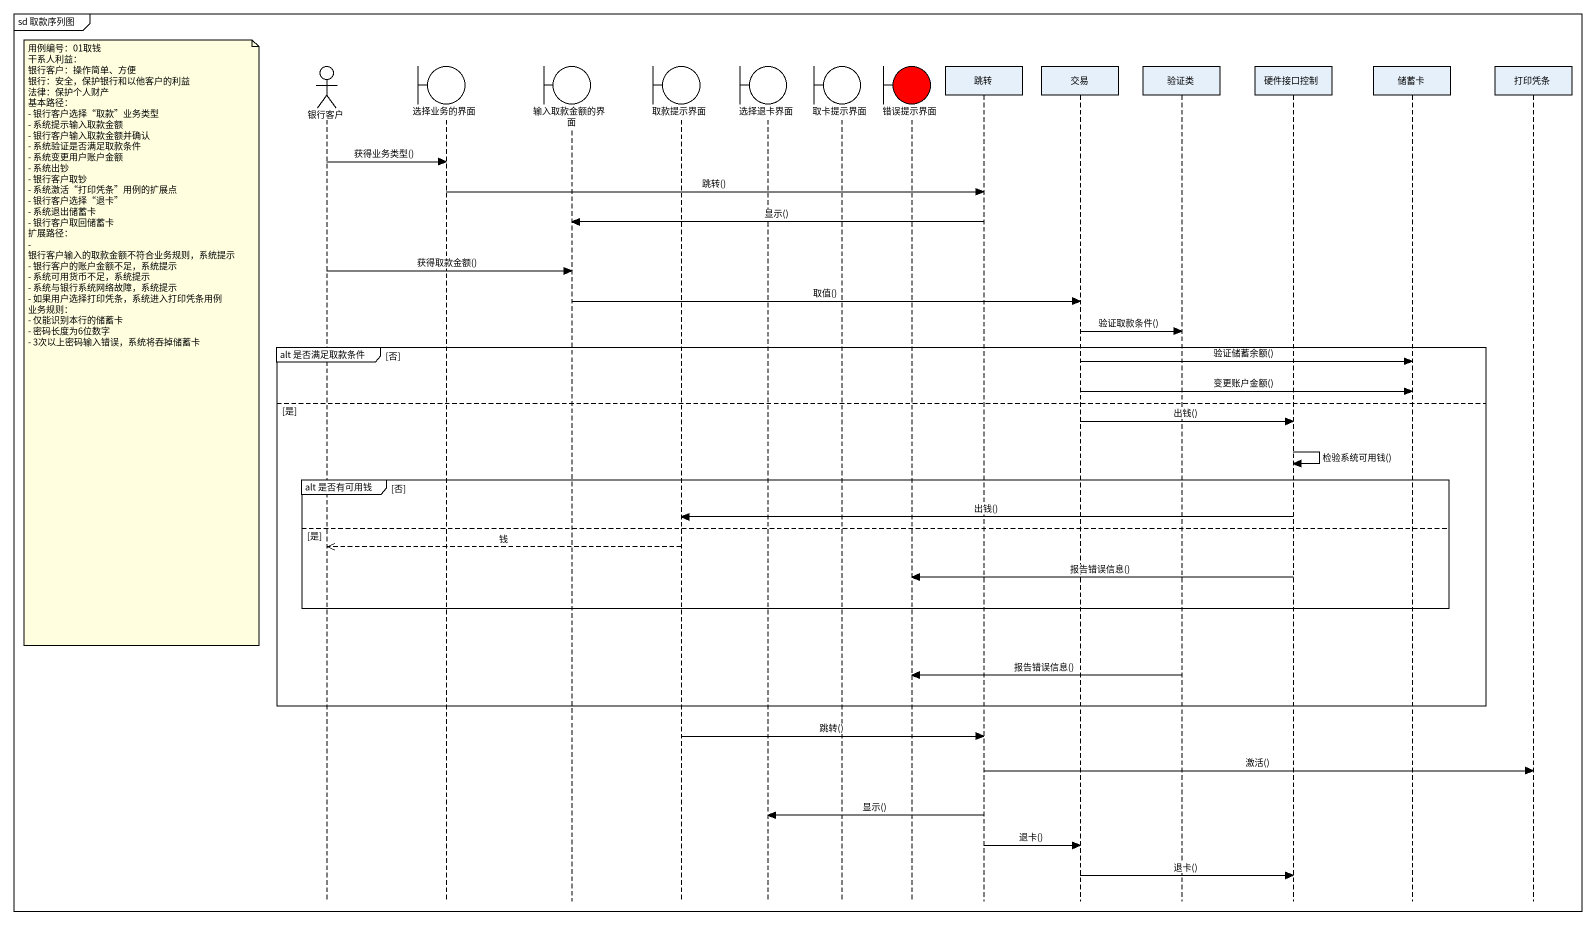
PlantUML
@startuml
mainframe sd 取款序列图
hide footbox
actor 银行客户
boundary 选择业务的界面
boundary 输入取款金额的界面
boundary 取款提示界面
boundary 选择退卡界面
boundary 取卡提示界面
boundary 错误提示界面 #FF0000
participant 跳转
participant 交易
participant 验证类
participant 硬件接口控制
participant 储蓄卡
participant 打印凭条

银行客户 -> 选择业务的界面 : 获得业务类型()
选择业务的界面 -> 跳转 : 跳转()
跳转 -> 输入取款金额的界面 : 显示()
银行客户 -> 输入取款金额的界面 : 获得取款金额()
输入取款金额的界面 -> 交易 : 取值()
交易 -> 验证类 : 验证取款条件()
note left of 银行客户
  用例编号：01取钱
  干系人利益：
  银行客户：操作简单、方便
  银行：安全，保护银行和以他客户的利益
  法律：保护个人财产
  基本路径：
  - 银行客户选择“取款”业务类型
  - 系统提示输入取款金额
  - 银行客户输入取款金额并确认
  - 系统验证是否满足取款条件
  - 系统变更用户账户金额
  - 系统出钞
  - 银行客户取钞
  - 系统激活“打印凭条”用例的扩展点
  - 银行客户选择“退卡”
  - 系统退出储蓄卡
  - 银行客户取回储蓄卡
  扩展路径：
  - 银行客户输入的取款金额不符合业务规则，系统提示
  - 银行客户的账户金额不足，系统提示
  - 系统可用货币不足，系统提示
  - 系统与银行系统网络故障，系统提示
  - 如果用户选择打印凭条，系统进入打印凭条用例
  业务规则：
  - 仅能识别本行的储蓄卡
  - 密码长度为6位数字
  - 3次以上密码输入错误，系统将吞掉储蓄卡
end note
group alt 是否满足取款条件 [否]
  交易 -> 储蓄卡 : 验证储蓄余额()
  交易 -> 储蓄卡 : 变更账户金额()
else 是
  交易 -> 硬件接口控制 : 出钱()
  硬件接口控制 -> 硬件接口控制 : 检验系统可用钱()
  group alt 是否有可用钱 [否]
    硬件接口控制 -> 取款提示界面 : 出钱()
  else 是
    取款提示界面 -->> 银行客户 : 钱
    硬件接口控制 -> 错误提示界面 : 报告错误信息()
  end
  验证类 -> 错误提示界面 : 报告错误信息()
end
取款提示界面 -> 跳转 : 跳转()
跳转 -> 打印凭条 : 激活()
跳转 -> 选择退卡界面 : 显示()
跳转 -> 交易 : 退卡()
交易 -> 硬件接口控制 : 退卡()
@enduml
